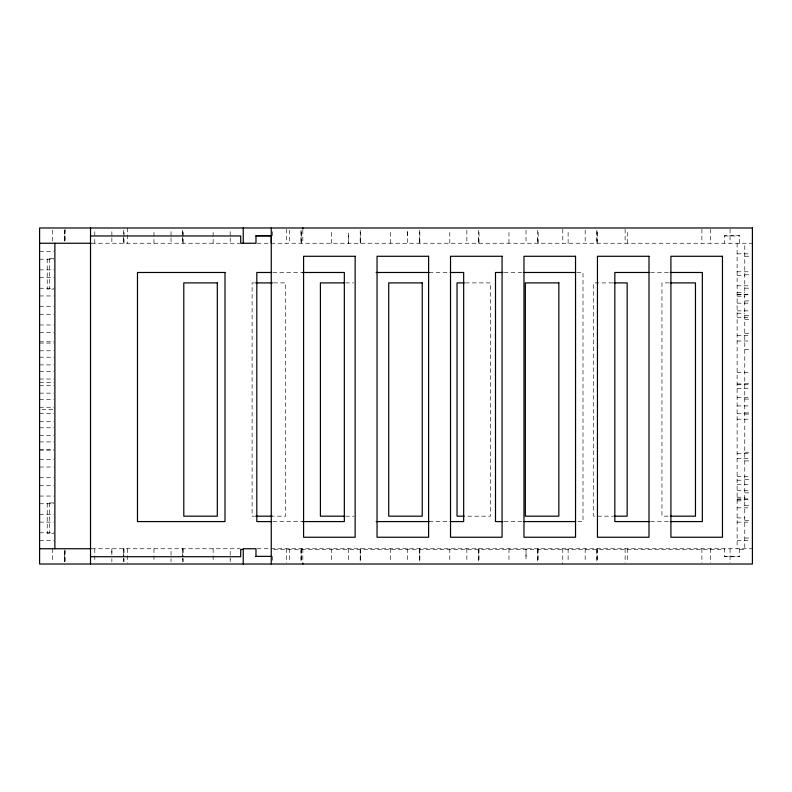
<?xml version="1.0" encoding="UTF-8"?>
<svg xmlns="http://www.w3.org/2000/svg" width="792" height="792" viewBox="0 0 792 792"><rect width="100%" height="100%" fill="white"/><g stroke="black" fill="none" stroke-linecap="round" stroke-linejoin="round"><path stroke-width="0.59" stroke-dasharray="3.96 2.97" d="M52.708 230.165L52.708 243.253M52.708 548.747L52.708 561.835M64.409 230.165L64.4 241.075L64.4 235.62M64.865 241.075L64.865 230.165M94.802 243.253L94.802 237.798M94.802 235.62L94.802 230.007M111.87 235.62L111.87 230.165M123.572 230.165L123.572 243.253L123.572 235.62M124.027 243.253L124.027 230.165M153.965 243.253L153.975 230.007M171.032 235.62L171.032 230.165M171.032 555.291L171.032 548.747M183.19 243.253L183.19 230.165M213.137 243.253L213.137 230.007M230.195 235.62L230.195 230.165M230.195 555.291L230.195 548.747M272.3 235.62L272.3 230.007M289.367 230.165L289.367 243.253M289.367 548.747L289.367 561.835M301.524 243.253L301.524 230.165M331.462 243.253L331.462 230.007M348.529 235.62L348.529 243.253L348.529 230.165M348.529 548.747L348.529 561.835M360.231 230.165L360.231 243.253L360.231 235.62M360.687 243.253L360.687 230.165M390.624 243.253L390.624 230.007M407.692 235.62L407.692 230.165L407.692 243.253M407.692 548.747L407.692 561.835M419.394 230.165L419.394 243.253L419.394 235.62M419.849 243.253L419.849 230.165M449.797 243.253L449.797 230.007M466.854 230.165L466.854 243.253M466.854 548.747L466.854 561.835M478.556 230.165L478.556 243.253L478.556 235.62M479.012 243.253L479.012 230.165M508.959 243.253L508.959 230.007M526.017 556.38L526.017 548.747L526.027 561.835M526.027 230.165L526.027 243.253M537.718 230.165L537.718 243.253L537.718 235.62M538.184 243.253L538.184 230.165M568.121 243.253L568.121 230.007M585.189 230.165L585.189 243.253M585.189 548.747L585.189 561.835M597.346 243.253L597.346 230.165M627.284 243.253L627.284 230.007M724.393 235.966L739.669 235.966M91.575 243.253L240.075 243.253M257.162 243.253L752.4 243.253M39.6 251.51L53.698 251.51M737.124 253.856L750.054 253.856M744.767 256.242L750.222 256.242M53.787 258.529L47.233 258.529L47.233 289.08L53.787 289.08M39.6 259.212L53.698 259.212M39.6 269.874L53.698 269.874M737.124 271.795L750.054 271.795M272.844 272.488L302.425 272.488M429.155 272.488L448.876 272.488M504.118 272.488L522.611 272.488M576.843 272.488L583.011 272.488L583.011 521.582L576.843 521.582M650.578 272.488L669.062 272.488M744.767 274.765L750.222 274.765M737.124 275.547L744.767 275.547M39.6 277.586L53.698 277.586M254.499 282.892L252.103 282.892L252.103 516.176L254.499 516.176M273.646 282.892L285.615 282.892L285.615 516.176L273.646 516.176M345.54 282.892L353.925 282.892M465.409 282.892L490.535 282.892L490.535 516.176L465.409 516.176M612.8 282.892L593.644 282.892L593.644 516.176L612.8 516.176M669.141 282.892L661.954 282.892L661.954 516.176L669.141 516.176M737.124 285.793L750.054 285.793M39.6 288.248L53.698 288.248M744.767 288.179L750.222 288.179M737.124 292.555L744.767 292.555M737.124 294.268L750.054 294.268M737.124 294.763L750.054 294.763M39.6 295.951L53.698 295.951M737.124 296.198L744.767 296.198M744.767 300.94L750.222 300.94M737.124 303.158L750.054 303.158M39.6 306.623L53.698 306.623M737.124 310.87L750.054 310.87M737.124 313.246L744.767 313.246M39.6 314.325L53.698 314.325M744.767 315.671L750.222 315.671M737.124 317.483L750.054 317.483M744.767 319.542L750.222 319.542M39.6 324.987L53.698 324.987M39.6 332.69L53.698 332.69M744.767 333.373L750.222 333.373M737.124 335.679L750.054 335.679M737.124 341.005L750.054 341.005M39.6 341.798L53.698 341.798M39.6 343.075L53.698 343.075M744.767 349.411L750.222 349.411M39.6 350.787L53.698 350.787M39.6 357.202L53.698 357.202M39.6 364.904L53.698 364.904M39.6 371.319L53.698 371.319M737.124 372.695L750.054 372.695M39.6 379.022L53.698 379.022M39.6 382.358L53.698 382.358M744.767 383.813L750.222 383.813M737.124 384.021L744.767 384.021M737.124 384.209L750.054 384.209M39.6 385.437L53.698 385.437M737.124 388.605L750.054 388.605M39.6 393.139L53.698 393.139M737.124 397.653L750.054 397.653M744.767 399.079L750.222 399.079M39.6 399.554L53.698 399.554M737.124 405.93L750.054 405.93M39.6 407.256L53.698 407.256M41.946 409.642L53.698 409.642M744.767 412.919L750.222 412.919M39.6 413.672L53.698 413.672M737.124 413.751L744.767 413.751M744.767 414.077L750.222 414.077M737.124 419.206L750.054 419.206M39.6 421.384L53.698 421.384M39.6 427.799L53.698 427.799M39.6 435.501L53.698 435.501M39.6 441.916L53.698 441.916M39.6 449.618L53.698 449.618M39.6 450.202L53.698 450.202M744.767 452.232L750.222 452.232M737.124 453.658L750.054 453.658M737.124 458.518L750.054 458.518M39.6 459.31L53.698 459.31M744.767 460.904L750.222 460.904M39.6 467.013L53.698 467.013M737.124 476.467L750.054 476.467M39.6 477.675L53.698 477.675M744.767 479.526L750.222 479.427M737.124 480.209L744.767 480.209M737.124 484.694L750.054 484.694M39.6 485.377L53.698 485.377M737.124 490.456L750.054 490.456M744.767 492.852L750.222 492.852M39.6 496.049L53.698 496.049M737.124 497.218L744.767 497.218M737.124 498.94L750.054 498.94M737.124 499.435L750.054 499.435M737.124 500.871L744.767 500.871M53.787 502.92L47.233 502.92L47.233 533.471L53.787 533.471M39.6 503.752L53.698 503.752M744.767 505.603L750.222 505.603M737.124 507.83L750.054 507.83M39.6 514.414L53.698 514.414M345.54 516.176L353.925 516.176M737.124 517.909L744.767 517.909M744.767 520.344L750.222 520.344M272.844 521.582L302.425 521.582M429.155 521.582L448.876 521.582M504.118 521.582L522.611 521.582M650.578 521.582L669.062 521.582M39.6 522.126L53.698 522.126M737.124 522.156L750.054 522.156M39.6 532.788L53.698 532.788M744.767 538.035L750.222 538.035M737.124 540.342L750.054 540.342M39.6 540.49L53.698 540.49M91.575 548.747L240.075 548.747M257.162 548.747L752.4 548.747M273.725 549.44L724.393 549.44M739.669 549.44L744.767 549.44L744.767 243.253M724.393 556.38L739.669 556.38M230.195 237.798L230.195 243.253M171.032 237.798L171.032 243.253M171.032 558.558L171.032 561.835M111.87 237.798L111.87 243.253M111.87 558.558L111.87 561.835M739.669 243.253L739.669 235.62L724.393 235.62L724.393 243.253M739.669 548.747L739.669 556.726L724.393 556.726L724.393 548.747M737.124 243.253L737.124 548.747M730.056 229.155L730.056 243.253M730.056 548.747L730.056 562.845M710.543 229.155L710.543 243.253M710.543 548.747L710.543 562.845M701.89 229.155L701.89 243.253M701.89 548.747L701.89 562.845M627.284 548.747L627.284 561.993M625.116 229.155L625.116 243.253M625.116 548.747L625.116 562.845M597.346 548.747L597.346 561.835M568.121 548.747L568.121 561.993M562.785 229.155L562.795 243.253M562.785 548.747L562.785 564.013M538.184 548.747L538.184 561.835M508.959 548.747L508.959 561.993M479.012 548.747L479.012 561.835M449.797 548.747L449.797 561.993M419.849 548.747L419.849 561.835M390.624 548.747L390.624 561.993M360.687 548.747L360.687 561.835M331.462 548.747L331.462 561.993M302.831 229.888L302.831 243.253M302.831 548.747L302.831 562.112M301.524 548.747L301.524 561.835M286.358 229.155L286.358 243.253M286.358 548.747L286.358 562.845M272.3 556.38L272.3 561.993M213.137 548.747L213.137 561.993M183.19 548.747L183.19 556.38M183.19 558.558L183.19 561.835M153.965 548.747L153.975 561.993M127.383 227.987L127.373 243.253M127.373 548.747L127.373 562.845M124.027 548.747L124.027 556.38M124.027 558.558L124.027 561.835M94.802 548.747L94.802 561.993M65.053 229.155L65.053 242.085M65.053 549.915L65.053 562.845M64.865 550.925L64.865 561.835M49.381 258.529L49.381 289.08M49.381 502.92L49.381 533.471M64.409 550.925L64.409 561.835L64.4 550.925M111.87 548.747L111.87 555.291L111.87 548.747M123.572 548.747L123.572 556.38L123.572 548.747M182.734 230.165L182.734 243.253L182.734 230.165M182.734 548.747L182.734 556.38L182.734 548.747M301.059 230.165L301.059 243.253L301.059 230.165M301.059 548.747L301.059 561.835L301.059 548.747M360.231 548.747L360.231 561.835L360.231 548.747M419.394 548.747L419.394 561.835L419.394 548.747M478.556 548.747L478.556 561.835L478.556 548.747M537.718 548.747L537.718 561.835L537.718 548.747M596.891 230.165L596.891 243.253L596.881 230.165M596.891 548.747L596.891 561.835L596.881 548.747M230.195 561.835L230.195 558.558L230.195 561.835M182.734 561.835L182.734 558.558L182.734 561.835M123.572 561.835L123.572 558.558L123.572 561.835"/><path stroke-width="1.19" d="M271.26 243.253L271.26 235.62L255.984 235.62L255.984 243.253L240.709 243.253L240.709 235.966L90.516 235.966M255.984 235.966L271.26 235.966M39.6 243.253L91.08 243.253M271.607 272.488L256.816 272.488L256.816 521.582L271.607 521.582M302.425 272.488L344.332 272.488L344.332 521.582L302.425 521.582M376.16 272.488L429.155 272.488M450.113 272.488L463.667 272.488L463.667 521.582L450.113 521.582M502.89 272.488L495.495 272.488L495.495 521.582L502.89 521.582M523.839 272.488L575.616 272.488M649.341 272.488L614.83 272.488L614.83 521.582L649.341 521.582M670.299 272.488L702.346 272.488L702.346 521.582L670.299 521.582M255.697 282.892L272.448 282.892M344.352 282.892L320.413 282.892L320.413 516.176L344.352 516.176M464.211 282.892L457.033 282.892L457.033 516.176L464.211 516.176M613.988 282.892L627.155 282.892L627.155 516.176L613.988 516.176M670.329 282.892L695.465 282.892L695.465 516.176L670.329 516.176M255.697 516.176L272.448 516.176M376.16 521.582L429.155 521.582M523.839 521.582L575.616 521.582M39.6 548.747L91.08 548.747M243.065 549.44L240.709 549.44L240.709 556.726L90.516 556.726M255.984 556.38L271.26 556.38M302.831 227.987L302.831 228.938M302.831 563.062L302.831 564.013M271.26 227.987L271.26 564.013M255.984 556.726L255.984 548.747L243.253 548.747L243.253 564.013M243.253 227.987L243.253 243.253M90.516 227.987L90.516 564.013M54.876 243.253L54.876 548.747M752.4 227.987L39.6 227.987L39.6 564.013L752.4 564.013L752.4 227.987M355.143 256.281L303.583 256.281L303.583 537.243L355.143 537.243L355.143 256.281M428.611 256.281L377.051 256.281L377.051 537.243L428.611 537.243L428.611 256.281M502.069 256.281L450.519 256.281L450.519 537.243L502.069 537.243L502.069 256.281M575.537 256.281L523.977 256.281L523.977 537.243L575.537 537.243L575.537 256.281M648.994 256.281L597.445 256.281L597.445 537.243L648.994 537.243L648.994 256.281M722.462 256.281L670.913 256.281L670.913 537.243L722.462 537.243L722.462 256.281M224.997 272.488L137.481 272.488L137.481 521.582L224.997 521.582L224.997 272.488M217.305 282.892L183.793 282.892L183.793 516.176L217.305 516.176L217.305 282.892M422.235 282.892L388.724 282.892L388.724 516.176L422.235 516.176L422.235 282.892M558.845 282.892L525.334 282.892L525.334 516.176L558.845 516.176L558.845 282.892"/></g></svg>
